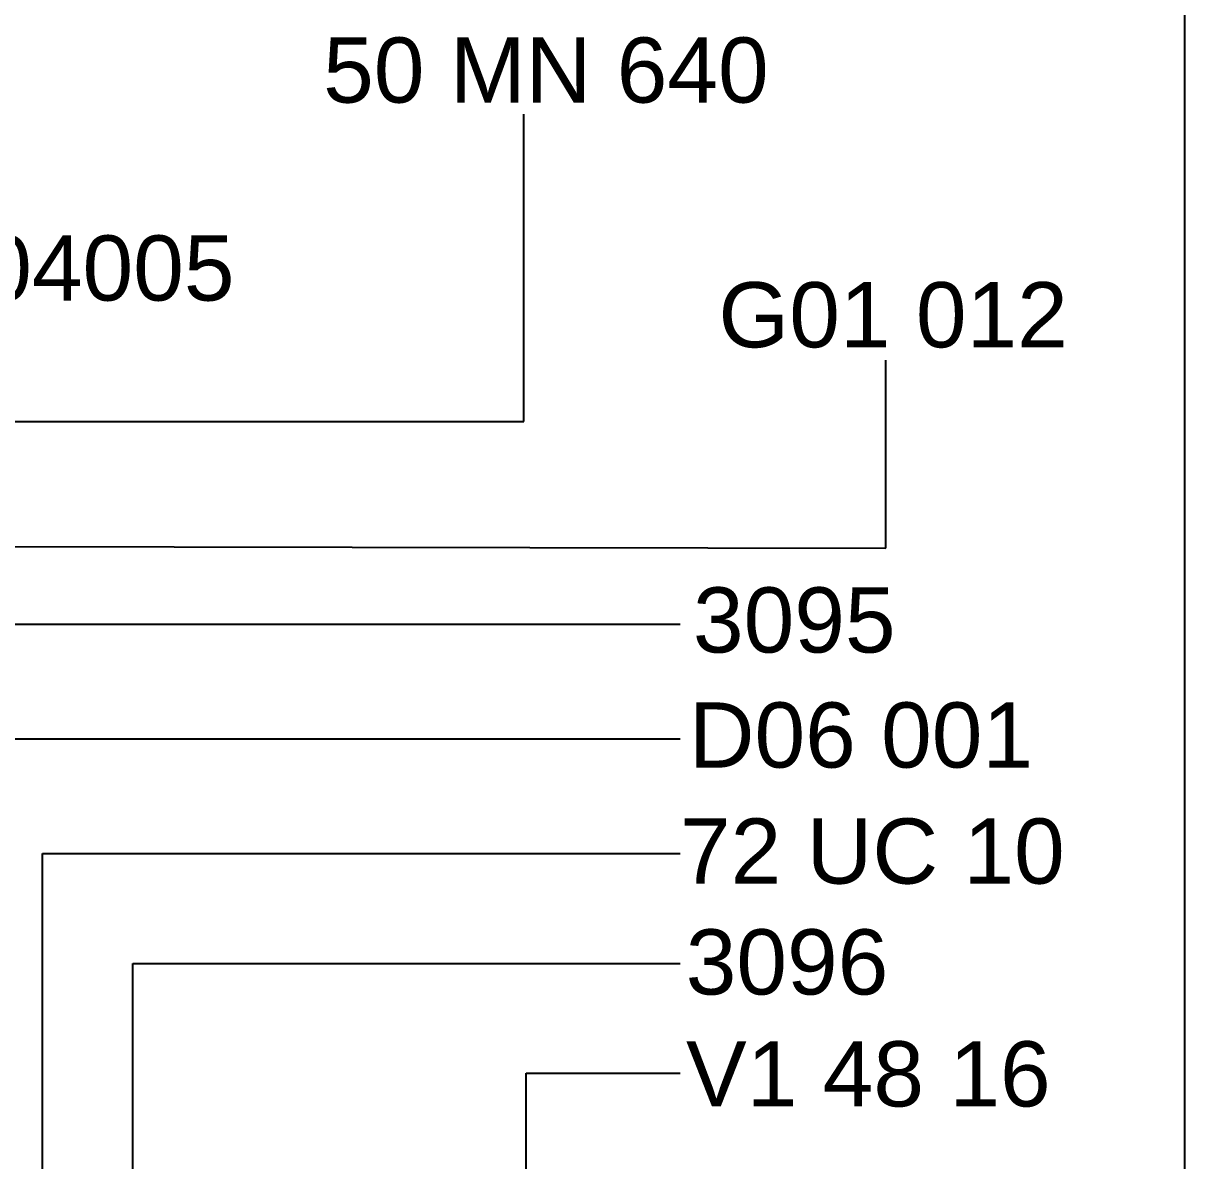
# Model space of a CAD drawing. Header units: millimetres. Extents: x -624 to 1947, y 11274 to 11571.
# Drawn here: x 1177 to 1231, y 11415.4 to 11467.7 of the extents above; entities that cross this region are included whole.
import ezdxf

# ---------------------------------------------------------------- set-up
doc = ezdxf.new("R2010")
doc.units = ezdxf.units.MM
doc.layers.add('Antet', color=7, linetype='Continuous')
doc.styles.get("Standard").update_dxf_attribs({"font": 'arial.ttf'})

msp = doc.modelspace()

# ---------------------------------------------------------------- linework, layer by layer
at = {"color": 140}
for p, q in [((1200.063, 11449.415), (1200.063, 11463.564)), ((1216.705, 11443.594), (1216.705, 11452.236)), ((1158.119, 11449.415), (1200.063, 11449.415)), ((1156.187, 11443.71), (1216.705, 11443.594)), ((1166.88, 11440.092), (1207.256, 11440.092)), ((1207.256, 11434.798), (1171.85, 11434.798)), ((1177.908, 11414.539), (1177.908, 11429.548)), ((1177.908, 11429.548), (1207.256, 11429.548)), ((1182.066, 11409.383), (1182.066, 11424.475)), ((1182.066, 11424.475), (1207.256, 11424.475)), ((1200.168, 11405.014), (1200.168, 11419.427)), ((1200.168, 11419.427), (1207.256, 11419.427))]:
    msp.add_line(p, q, dxfattribs=at)
at = {"layer": 'Antet', "color": 140}
for points in [[(1020.45, 11274.303), (1020.45, 11571.303), (1230.45, 11571.303), (1230.45, 11274.303)], [(1440.45, 11274.303), (1440.45, 11571.303), (1230.45, 11571.303), (1230.45, 11274.303)]]:
    msp.add_lwpolyline(points, close=True, dxfattribs=at)

# ---------------------------------------------------------------- texts
at = {"layer": 'Antet', "char_height": 3, "width": 32.13086, "attachment_point": 1}
for s, insert in [('{\\fArial|b0|i0|c162|p34;50 MN 640}', (1190.824, 11467.094)), ('{\\fArial|b0|i0|c162|p34;F04005}', (1172.534, 11457.984)), ('{\\fArial|b0|i0|c162|p34;G01 012}', (1209.01, 11455.833)), ('{\\fArial|b0|i0|c162|p34;3095}', (1207.838, 11441.788)), ('{\\fArial|b0|i0|c162|p34;D06 001}', (1207.643, 11436.495)), ('{\\fArial|b0|i0|c162|p34;72 UC 10}', (1207.239, 11431.154)), ('{\\fArial|b0|i0|c162|p34;3096}', (1207.505, 11426.052)), ('{\\fArial|b0|i0|c162|p34;V1 48 16}', (1207.517, 11420.9))]:
    msp.add_mtext(s, dxfattribs=dict(at, insert=insert))

doc.saveas('drawing.dxf')
